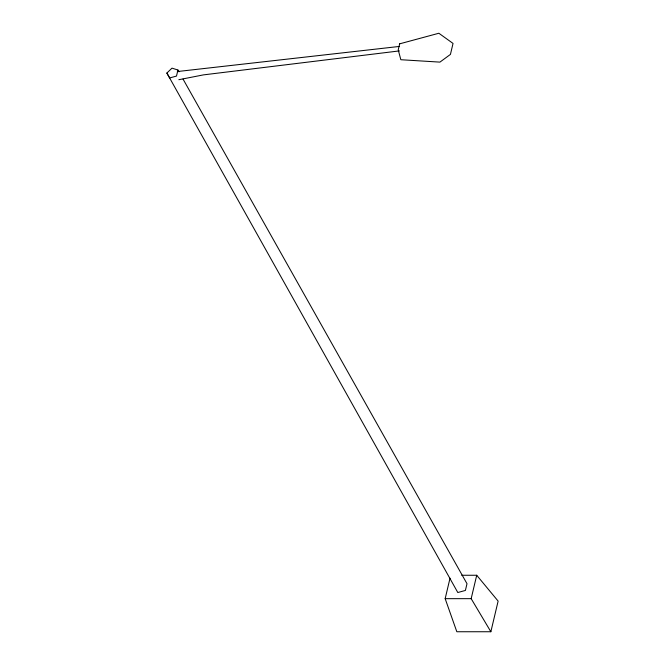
<?xml version="1.0" encoding="UTF-8"?>
<svg xmlns="http://www.w3.org/2000/svg" width="665" height="665" viewBox="0 0 665 665"><rect width="100%" height="100%" fill="white"/><g stroke="black" fill="none" stroke-linecap="round" stroke-linejoin="round"><path stroke-width="1" d="M177.937 70.025L176.499 76.076L169.658 77.946L166.873 73.05L171.986 68.146L177.937 70.025L178.952 71.828M461.718 575.258L476.722 575.258L498.127 601.102L490.861 631.742L456.83 631.75L445.168 598.675L450.022 578.193M490.861 631.742L471.169 598.666L476.722 575.258M178.835 79.709L203.44 74.879L399.399 50.906M177.339 71.546L399.457 46.434M445.168 598.675L471.169 598.666M183.025 79.069L466.996 583.72L465.4 590.445L457.803 592.523L166.873 73.05M399.665 43.832L398.235 49.858L400.837 59.725L439.922 62.119L450.438 54.397L453.04 43.433L438.858 33.25L399.665 43.832"/></g></svg>
